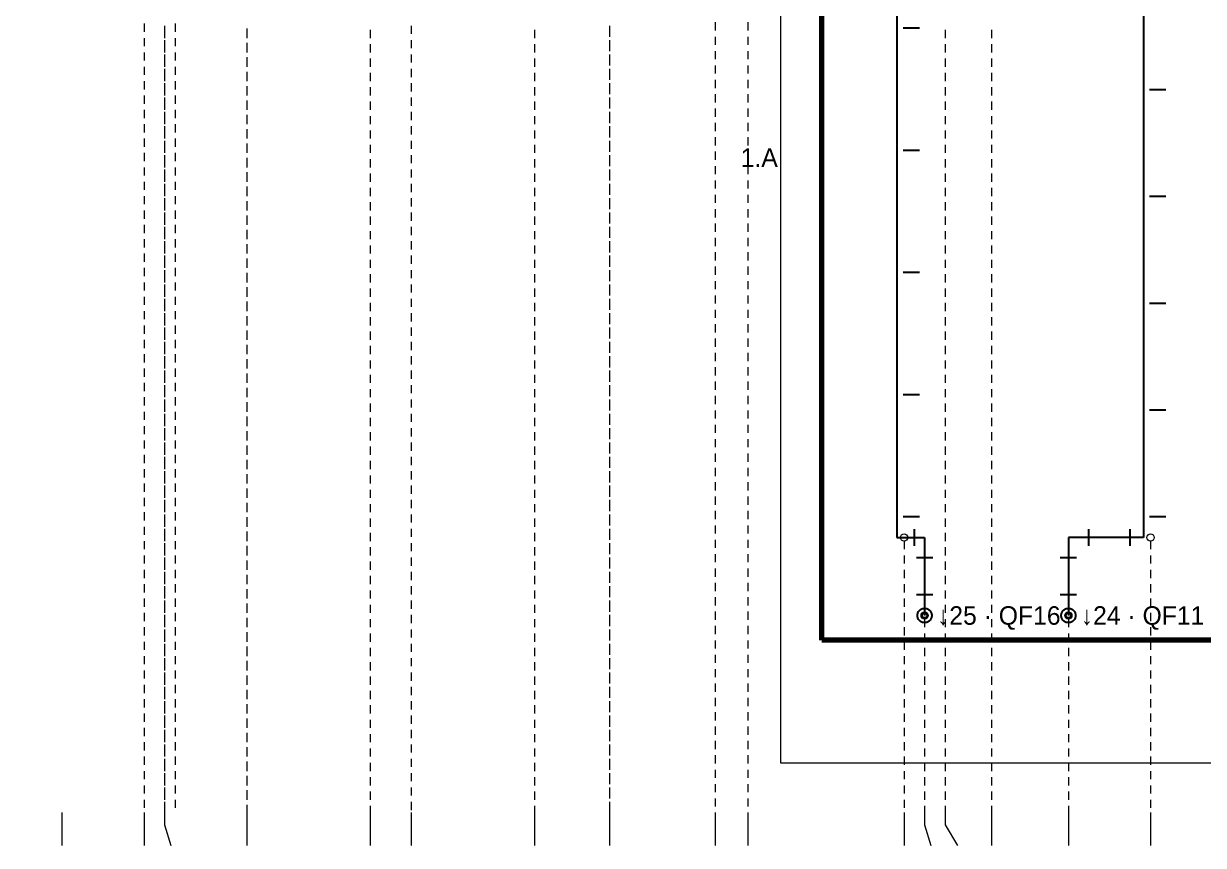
# Paper-space layout '08 Розгортки' of a CAD drawing. Header units: millimetres. Extents: x 0 to 841, y 0 to 594.
# Drawn here: x 91.4 to 206.3, y 127.1 to 207.1 of the extents above; entities that cross this region are included whole.
import ezdxf
from ezdxf.enums import TextEntityAlignment as Align

# ---------------------------------------------------------------- set-up
doc = ezdxf.new("R2010")
doc.units = ezdxf.units.MM
doc.linetypes.add('E_CABLE_DASH', pattern=[225, 150, -75])
for name, color, linetype in [('E-ELEV', 7, 'Continuous'), ('M-FIX', 7, 'Continuous'), ('W-CABLE-DEVICE', 1, 'E_CABLE_DASH'), ('W-CABLE-SOCKET', 1, 'E_CABLE_DASH')]:
    doc.layers.add(name, color=color, linetype=linetype)
doc.styles.add('PLEX_LIGHT', font='IBMPlexSans-Light.ttf')

psp = doc.layouts.new('08 Розгортки')

# ---------------------------------------------------------------- linework, layer by layer
at = {"layer": 'E-ELEV', "lineweight": 13, "true_color": 0xd9d3c8}
for p, q in [((103.15, 207.12), (103.15, 206.32)), ((105.15, 206.92), (105.15, 206.12)), ((106.19, 207.12), (106.19, 206.32)), ((129.15, 206.92), (129.15, 206.12)), ((148.47, 206.92), (148.47, 206.12)), ((158.75, 207.25), (158.75, 206.45)), ((161.95, 207.25), (161.95, 206.45)), ((103.15, 205.72), (103.15, 204.92)), ((105.15, 206.52), (105.15, 205.72)), ((106.19, 205.72), (106.19, 204.92)), ((113.15, 206.64), (113.15, 205.84)), ((113.15, 206.52), (113.15, 205.72)), ((125.15, 206.52), (125.15, 205.72)), ((141.15, 206.52), (141.15, 205.72)), ((141.15, 206.52), (141.15, 205.72)), ((148.47, 206.64), (148.47, 205.84)), ((158.75, 205.85), (158.75, 205.05)), ((161.95, 205.85), (161.95, 205.05)), ((181.15, 206.52), (181.15, 205.72)), ((185.67, 206.52), (185.67, 205.72)), ((105.15, 205.52), (105.15, 204.72)), ((105.15, 205.12), (105.15, 204.32)), ((113.15, 205.24), (113.15, 204.44)), ((113.15, 205.12), (113.15, 204.32)), ((125.15, 205.12), (125.15, 204.32)), ((129.15, 205.52), (129.15, 204.72)), ((141.15, 205.12), (141.15, 204.32)), ((141.15, 205.12), (141.15, 204.32)), ((148.47, 205.52), (148.47, 204.72)), ((148.47, 205.24), (148.47, 204.44)), ((181.15, 205.12), (181.15, 204.32)), ((185.67, 205.12), (185.67, 204.32)), ((103.15, 204.32), (103.15, 203.52)), ((105.15, 204.12), (105.15, 203.32)), ((105.15, 203.72), (105.15, 202.92)), ((106.19, 204.32), (106.19, 203.52)), ((113.15, 203.84), (113.15, 203.04)), ((113.15, 203.72), (113.15, 202.92)), ((125.15, 203.72), (125.15, 202.92)), ((129.15, 204.12), (129.15, 203.32)), ((141.15, 203.72), (141.15, 202.92)), ((141.15, 203.72), (141.15, 202.92)), ((148.47, 204.12), (148.47, 203.32)), ((148.47, 203.84), (148.47, 203.04)), ((158.75, 204.45), (158.75, 203.65)), ((161.95, 204.45), (161.95, 203.65)), ((181.15, 203.72), (181.15, 202.92)), ((185.67, 203.72), (185.67, 202.92)), ((103.15, 202.92), (103.15, 202.12)), ((105.15, 202.72), (105.15, 201.92)), ((105.15, 202.32), (105.15, 201.52)), ((106.19, 202.92), (106.19, 202.12)), ((113.15, 202.44), (113.15, 201.64)), ((113.15, 202.32), (113.15, 201.52)), ((125.15, 202.32), (125.15, 201.52)), ((129.15, 202.72), (129.15, 201.92)), ((141.15, 202.32), (141.15, 201.52)), ((141.15, 202.32), (141.15, 201.52)), ((148.47, 202.72), (148.47, 201.92)), ((148.47, 202.44), (148.47, 201.64)), ((158.75, 203.05), (158.75, 202.25)), ((161.95, 203.05), (161.95, 202.25)), ((181.15, 202.32), (181.15, 201.52)), ((185.67, 202.32), (185.67, 201.52)), ((103.15, 201.52), (103.15, 200.72)), ((105.15, 201.32), (105.15, 200.52)), ((106.19, 201.52), (106.19, 200.72)), ((113.15, 201.04), (113.15, 200.24)), ((129.15, 201.32), (129.15, 200.52)), ((148.47, 201.32), (148.47, 200.52)), ((148.47, 201.04), (148.47, 200.24)), ((158.75, 201.65), (158.75, 200.85)), ((161.95, 201.65), (161.95, 200.85)), ((103.15, 200.12), (103.15, 199.32)), ((105.15, 200.92), (105.15, 200.12)), ((105.15, 199.92), (105.15, 199.12)), ((106.19, 200.12), (106.19, 199.32)), ((113.15, 200.92), (113.15, 200.12)), ((125.15, 200.92), (125.15, 200.12)), ((129.15, 199.92), (129.15, 199.12)), ((141.15, 200.92), (141.15, 200.12)), ((141.15, 200.92), (141.15, 200.12)), ((148.47, 199.92), (148.47, 199.12)), ((158.75, 200.25), (158.75, 199.45)), ((161.95, 200.25), (161.95, 199.45)), ((181.15, 200.92), (181.15, 200.12)), ((185.67, 200.92), (185.67, 200.12)), ((105.15, 199.52), (105.15, 198.72)), ((113.15, 199.64), (113.15, 198.84)), ((113.15, 199.52), (113.15, 198.72)), ((125.15, 199.52), (125.15, 198.72)), ((141.15, 199.52), (141.15, 198.72)), ((141.15, 199.52), (141.15, 198.72)), ((148.47, 199.64), (148.47, 198.84)), ((158.75, 198.85), (158.75, 198.05)), ((161.95, 198.85), (161.95, 198.05)), ((181.15, 199.52), (181.15, 198.72)), ((185.67, 199.52), (185.67, 198.72)), ((103.15, 198.72), (103.15, 197.92)), ((105.15, 198.52), (105.15, 197.72)), ((105.15, 198.12), (105.15, 197.32)), ((106.19, 198.72), (106.19, 197.92)), ((113.15, 198.24), (113.15, 197.44)), ((113.15, 198.12), (113.15, 197.32)), ((125.15, 198.12), (125.15, 197.32)), ((129.15, 198.52), (129.15, 197.72)), ((141.15, 198.12), (141.15, 197.32)), ((141.15, 198.12), (141.15, 197.32)), ((148.47, 198.52), (148.47, 197.72)), ((148.47, 198.24), (148.47, 197.44)), ((181.15, 198.12), (181.15, 197.32)), ((185.67, 198.12), (185.67, 197.32)), ((103.15, 197.32), (103.15, 196.52)), ((105.15, 197.12), (105.15, 196.32)), ((105.15, 196.72), (105.15, 195.92)), ((106.19, 197.32), (106.19, 196.52)), ((113.15, 196.84), (113.15, 196.04)), ((113.15, 196.72), (113.15, 195.92)), ((125.15, 196.72), (125.15, 195.92)), ((129.15, 197.12), (129.15, 196.32)), ((141.15, 196.72), (141.15, 195.92)), ((141.15, 196.72), (141.15, 195.92)), ((148.47, 197.12), (148.47, 196.32)), ((148.47, 196.84), (148.47, 196.04)), ((158.75, 197.45), (158.75, 196.65)), ((161.95, 197.45), (161.95, 196.65)), ((181.15, 196.72), (181.15, 195.92)), ((185.67, 196.72), (185.67, 195.92)), ((103.15, 195.92), (103.15, 195.12)), ((105.15, 195.72), (105.15, 194.92)), ((105.15, 195.32), (105.15, 194.52)), ((106.19, 195.92), (106.19, 195.12)), ((113.15, 195.44), (113.15, 194.64)), ((113.15, 195.32), (113.15, 194.52)), ((125.15, 195.32), (125.15, 194.52)), ((129.15, 195.72), (129.15, 194.92)), ((141.15, 195.32), (141.15, 194.52)), ((141.15, 195.32), (141.15, 194.52)), ((148.47, 195.72), (148.47, 194.92)), ((148.47, 195.44), (148.47, 194.64)), ((158.75, 196.05), (158.75, 195.25)), ((161.95, 196.05), (161.95, 195.25)), ((181.15, 195.32), (181.15, 194.52)), ((185.67, 195.32), (185.67, 194.52)), ((103.15, 194.52), (103.15, 193.72)), ((105.15, 194.32), (105.15, 193.52)), ((106.19, 194.52), (106.19, 193.72)), ((129.15, 194.32), (129.15, 193.52)), ((148.47, 194.32), (148.47, 193.52)), ((158.75, 194.65), (158.75, 193.85)), ((161.95, 194.65), (161.95, 193.85)), ((103.15, 193.12), (103.15, 192.32)), ((105.15, 193.92), (105.15, 193.12)), ((106.19, 193.12), (106.19, 192.32)), ((113.15, 194.04), (113.15, 193.24)), ((113.15, 193.92), (113.15, 193.12)), ((125.15, 193.92), (125.15, 193.12)), ((141.15, 193.92), (141.15, 193.12)), ((141.15, 193.92), (141.15, 193.12)), ((148.47, 194.04), (148.47, 193.24)), ((158.75, 193.25), (158.75, 192.45)), ((161.95, 193.25), (161.95, 192.45)), ((181.15, 193.92), (181.15, 193.12)), ((185.67, 193.92), (185.67, 193.12)), ((105.15, 192.92), (105.15, 192.12)), ((105.15, 192.52), (105.15, 191.72)), ((113.15, 192.64), (113.15, 191.84)), ((113.15, 192.52), (113.15, 191.72)), ((125.15, 192.52), (125.15, 191.72)), ((129.15, 192.92), (129.15, 192.12)), ((141.15, 192.52), (141.15, 191.72)), ((141.15, 192.52), (141.15, 191.72)), ((148.47, 192.92), (148.47, 192.12)), ((148.47, 192.64), (148.47, 191.84)), ((181.15, 192.52), (181.15, 191.72)), ((185.67, 192.52), (185.67, 191.72)), ((103.15, 191.72), (103.15, 190.92)), ((105.15, 191.52), (105.15, 190.72)), ((105.15, 191.12), (105.15, 190.32)), ((106.19, 191.72), (106.19, 190.92)), ((113.15, 191.24), (113.15, 190.44)), ((113.15, 191.12), (113.15, 190.32)), ((125.15, 191.12), (125.15, 190.32)), ((129.15, 191.52), (129.15, 190.72)), ((141.15, 191.12), (141.15, 190.32)), ((141.15, 191.12), (141.15, 190.32)), ((148.47, 191.52), (148.47, 190.72)), ((148.47, 191.24), (148.47, 190.44)), ((158.75, 191.85), (158.75, 191.05)), ((161.95, 191.85), (161.95, 191.05)), ((181.15, 191.12), (181.15, 190.32)), ((185.67, 191.12), (185.67, 190.32)), ((103.15, 190.32), (103.15, 189.52)), ((105.15, 190.12), (105.15, 189.32)), ((105.15, 189.72), (105.15, 188.92)), ((106.19, 190.32), (106.19, 189.52)), ((113.15, 189.84), (113.15, 189.04)), ((113.15, 189.72), (113.15, 188.92)), ((125.15, 189.72), (125.15, 188.92)), ((129.15, 190.12), (129.15, 189.32)), ((141.15, 189.72), (141.15, 188.92)), ((141.15, 189.72), (141.15, 188.92)), ((148.47, 190.12), (148.47, 189.32)), ((148.47, 189.84), (148.47, 189.04)), ((158.75, 190.45), (158.75, 189.65)), ((161.95, 190.45), (161.95, 189.65)), ((181.15, 189.72), (181.15, 188.92)), ((185.67, 189.72), (185.67, 188.92)), ((103.15, 188.92), (103.15, 188.12)), ((105.15, 188.72), (105.15, 187.92)), ((106.19, 188.92), (106.19, 188.12)), ((113.15, 188.44), (113.15, 187.64)), ((129.15, 188.72), (129.15, 187.92)), ((148.47, 188.72), (148.47, 187.92)), ((148.47, 188.44), (148.47, 187.64)), ((158.75, 189.05), (158.75, 188.25)), ((161.95, 189.05), (161.95, 188.25)), ((103.15, 187.52), (103.15, 186.72)), ((105.15, 188.32), (105.15, 187.52)), ((105.15, 187.32), (105.15, 186.52)), ((106.19, 187.52), (106.19, 186.72)), ((113.15, 188.32), (113.15, 187.52)), ((125.15, 188.32), (125.15, 187.52)), ((129.15, 187.32), (129.15, 186.52)), ((141.15, 188.32), (141.15, 187.52)), ((141.15, 188.32), (141.15, 187.52)), ((148.47, 187.32), (148.47, 186.52)), ((158.75, 187.65), (158.75, 186.85)), ((161.95, 187.65), (161.95, 186.85)), ((181.15, 188.32), (181.15, 187.52)), ((185.67, 188.32), (185.67, 187.52)), ((103.15, 186.12), (103.15, 185.32)), ((105.15, 186.92), (105.15, 186.12)), ((106.19, 186.12), (106.19, 185.32)), ((113.15, 187.04), (113.15, 186.24)), ((113.15, 186.92), (113.15, 186.12)), ((125.15, 186.92), (125.15, 186.12)), ((141.15, 186.92), (141.15, 186.12)), ((141.15, 186.92), (141.15, 186.12)), ((148.47, 187.04), (148.47, 186.24)), ((158.75, 186.25), (158.75, 185.45)), ((161.95, 186.25), (161.95, 185.45)), ((181.15, 186.92), (181.15, 186.12)), ((185.67, 186.92), (185.67, 186.12)), ((105.15, 185.92), (105.15, 185.12)), ((105.15, 185.52), (105.15, 184.72)), ((113.15, 185.64), (113.15, 184.84)), ((113.15, 185.52), (113.15, 184.72)), ((125.15, 185.52), (125.15, 184.72)), ((129.15, 185.92), (129.15, 185.12)), ((141.15, 185.52), (141.15, 184.72)), ((141.15, 185.52), (141.15, 184.72)), ((148.47, 185.92), (148.47, 185.12)), ((148.47, 185.64), (148.47, 184.84)), ((181.15, 185.52), (181.15, 184.72)), ((185.67, 185.52), (185.67, 184.72)), ((103.15, 184.72), (103.15, 183.92)), ((105.15, 184.52), (105.15, 183.72)), ((105.15, 184.12), (105.15, 183.32)), ((106.19, 184.72), (106.19, 183.92)), ((113.15, 184.24), (113.15, 183.44)), ((113.15, 184.12), (113.15, 183.32)), ((125.15, 184.12), (125.15, 183.32)), ((129.15, 184.52), (129.15, 183.72)), ((141.15, 184.12), (141.15, 183.32)), ((141.15, 184.12), (141.15, 183.32)), ((148.47, 184.52), (148.47, 183.72)), ((148.47, 184.24), (148.47, 183.44)), ((158.75, 184.85), (158.75, 184.05)), ((161.95, 184.85), (161.95, 184.05)), ((181.15, 184.12), (181.15, 183.32)), ((185.67, 184.12), (185.67, 183.32)), ((103.15, 183.32), (103.15, 182.52)), ((105.15, 183.12), (105.15, 182.32)), ((105.15, 182.72), (105.15, 181.92)), ((106.19, 183.32), (106.19, 182.52)), ((113.15, 182.84), (113.15, 182.04)), ((113.15, 182.72), (113.15, 181.92)), ((125.15, 182.72), (125.15, 181.92)), ((129.15, 183.12), (129.15, 182.32)), ((141.15, 182.72), (141.15, 181.92)), ((141.15, 182.72), (141.15, 181.92)), ((148.47, 183.12), (148.47, 182.32)), ((148.47, 182.84), (148.47, 182.04)), ((158.75, 183.45), (158.75, 182.65)), ((161.95, 183.45), (161.95, 182.65)), ((181.15, 182.72), (181.15, 181.92)), ((185.67, 182.72), (185.67, 181.92)), ((103.15, 181.92), (103.15, 181.12)), ((105.15, 181.72), (105.15, 180.92)), ((106.19, 181.92), (106.19, 181.12)), ((129.15, 181.72), (129.15, 180.92)), ((148.47, 181.72), (148.47, 180.92)), ((158.75, 182.05), (158.75, 181.25)), ((161.95, 182.05), (161.95, 181.25)), ((103.15, 180.52), (103.15, 179.72)), ((105.15, 181.32), (105.15, 180.52)), ((106.19, 180.52), (106.19, 179.72)), ((113.15, 181.44), (113.15, 180.64)), ((113.15, 181.32), (113.15, 180.52)), ((125.15, 181.32), (125.15, 180.52)), ((141.15, 181.32), (141.15, 180.52)), ((141.15, 181.32), (141.15, 180.52)), ((148.47, 181.44), (148.47, 180.64)), ((158.75, 180.65), (158.75, 179.85)), ((161.95, 180.65), (161.95, 179.85)), ((181.15, 181.32), (181.15, 180.52)), ((185.67, 181.32), (185.67, 180.52)), ((105.15, 180.32), (105.15, 179.52)), ((105.15, 179.92), (105.15, 179.12)), ((113.15, 180.04), (113.15, 179.24)), ((113.15, 179.92), (113.15, 179.12)), ((125.15, 179.92), (125.15, 179.12)), ((129.15, 180.32), (129.15, 179.52)), ((141.15, 179.92), (141.15, 179.12)), ((141.15, 179.92), (141.15, 179.12)), ((148.47, 180.32), (148.47, 179.52)), ((148.47, 180.04), (148.47, 179.24)), ((158.75, 179.25), (158.75, 178.45)), ((161.95, 179.25), (161.95, 178.45)), ((181.15, 179.92), (181.15, 179.12)), ((185.67, 179.92), (185.67, 179.12)), ((103.15, 179.12), (103.15, 178.32)), ((105.15, 178.92), (105.15, 178.12)), ((105.15, 178.52), (105.15, 177.72)), ((106.19, 179.12), (106.19, 178.32)), ((113.15, 178.64), (113.15, 177.84)), ((113.15, 178.52), (113.15, 177.72)), ((125.15, 178.52), (125.15, 177.72)), ((129.15, 178.92), (129.15, 178.12)), ((141.15, 178.52), (141.15, 177.72)), ((141.15, 178.52), (141.15, 177.72)), ((148.47, 178.92), (148.47, 178.12)), ((148.47, 178.64), (148.47, 177.84)), ((181.15, 178.52), (181.15, 177.72)), ((185.67, 178.52), (185.67, 177.72)), ((103.15, 177.72), (103.15, 176.92)), ((105.15, 177.52), (105.15, 176.72)), ((105.15, 177.12), (105.15, 176.32)), ((106.19, 177.72), (106.19, 176.92)), ((113.15, 177.24), (113.15, 176.44)), ((113.15, 177.12), (113.15, 176.32)), ((125.15, 177.12), (125.15, 176.32)), ((129.15, 177.52), (129.15, 176.72)), ((141.15, 177.12), (141.15, 176.32)), ((141.15, 177.12), (141.15, 176.32)), ((148.47, 177.52), (148.47, 176.72)), ((148.47, 177.24), (148.47, 176.44)), ((158.75, 177.85), (158.75, 177.05)), ((161.95, 177.85), (161.95, 177.05)), ((181.15, 177.12), (181.15, 176.32)), ((185.67, 177.12), (185.67, 176.32)), ((103.15, 176.32), (103.15, 175.52)), ((105.15, 176.12), (105.15, 175.32)), ((106.19, 176.32), (106.19, 175.52)), ((113.15, 175.84), (113.15, 175.04)), ((129.15, 176.12), (129.15, 175.32)), ((148.47, 176.12), (148.47, 175.32)), ((148.47, 175.84), (148.47, 175.04)), ((158.75, 176.45), (158.75, 175.65)), ((161.95, 176.45), (161.95, 175.65)), ((103.15, 174.92), (103.15, 174.12)), ((105.15, 175.72), (105.15, 174.92)), ((105.15, 174.72), (105.15, 173.92)), ((106.19, 174.92), (106.19, 174.12)), ((113.15, 175.72), (113.15, 174.92)), ((125.15, 175.72), (125.15, 174.92)), ((129.15, 174.72), (129.15, 173.92)), ((141.15, 175.72), (141.15, 174.92)), ((141.15, 175.72), (141.15, 174.92)), ((148.47, 174.72), (148.47, 173.92)), ((158.75, 175.05), (158.75, 174.25)), ((161.95, 175.05), (161.95, 174.25)), ((181.15, 175.72), (181.15, 174.92)), ((185.67, 175.72), (185.67, 174.92)), ((103.15, 173.52), (103.15, 172.72)), ((105.15, 174.32), (105.15, 173.52)), ((106.19, 173.52), (106.19, 172.72)), ((113.15, 174.44), (113.15, 173.64)), ((113.15, 174.32), (113.15, 173.52)), ((125.15, 174.32), (125.15, 173.52)), ((141.15, 174.32), (141.15, 173.52)), ((141.15, 174.32), (141.15, 173.52)), ((148.47, 174.44), (148.47, 173.64)), ((158.75, 173.65), (158.75, 172.85)), ((161.95, 173.65), (161.95, 172.85)), ((181.15, 174.32), (181.15, 173.52)), ((185.67, 174.32), (185.67, 173.52)), ((105.15, 173.32), (105.15, 172.52)), ((105.15, 172.92), (105.15, 172.12)), ((113.15, 173.04), (113.15, 172.24)), ((113.15, 172.92), (113.15, 172.12)), ((125.15, 172.92), (125.15, 172.12)), ((129.15, 173.32), (129.15, 172.52)), ((141.15, 172.92), (141.15, 172.12)), ((141.15, 172.92), (141.15, 172.12)), ((148.47, 173.32), (148.47, 172.52)), ((148.47, 173.04), (148.47, 172.24)), ((181.15, 172.92), (181.15, 172.12)), ((185.67, 172.92), (185.67, 172.12)), ((103.15, 172.12), (103.15, 171.32)), ((105.15, 171.92), (105.15, 171.12)), ((105.15, 171.52), (105.15, 170.72)), ((106.19, 172.12), (106.19, 171.32)), ((113.15, 171.64), (113.15, 170.84)), ((113.15, 171.52), (113.15, 170.72)), ((125.15, 171.52), (125.15, 170.72)), ((129.15, 171.92), (129.15, 171.12)), ((141.15, 171.52), (141.15, 170.72)), ((141.15, 171.52), (141.15, 170.72)), ((148.47, 171.92), (148.47, 171.12)), ((148.47, 171.64), (148.47, 170.84)), ((158.75, 172.25), (158.75, 171.45)), ((161.95, 172.25), (161.95, 171.45)), ((181.15, 171.52), (181.15, 170.72)), ((185.67, 171.52), (185.67, 170.72)), ((103.15, 170.72), (103.15, 169.92)), ((105.15, 170.52), (105.15, 169.72)), ((105.15, 170.12), (105.15, 169.32)), ((106.19, 170.72), (106.19, 169.92)), ((113.15, 170.24), (113.15, 169.44)), ((113.15, 170.12), (113.15, 169.32)), ((125.15, 170.12), (125.15, 169.32)), ((129.15, 170.52), (129.15, 169.72)), ((141.15, 170.12), (141.15, 169.32)), ((141.15, 170.12), (141.15, 169.32)), ((148.47, 170.52), (148.47, 169.72)), ((148.47, 170.24), (148.47, 169.44)), ((158.75, 170.85), (158.75, 170.05)), ((161.95, 170.85), (161.95, 170.05)), ((181.15, 170.12), (181.15, 169.32)), ((185.67, 170.12), (185.67, 169.32)), ((103.15, 169.32), (103.15, 168.52)), ((105.15, 169.12), (105.15, 168.32)), ((106.19, 169.32), (106.19, 168.52)), ((129.15, 169.12), (129.15, 168.32)), ((148.47, 169.12), (148.47, 168.32)), ((158.75, 169.45), (158.75, 168.65)), ((161.95, 169.45), (161.95, 168.65)), ((103.15, 167.92), (103.15, 167.12)), ((105.15, 168.72), (105.15, 167.92)), ((106.19, 167.92), (106.19, 167.12)), ((113.15, 168.84), (113.15, 168.04)), ((113.15, 168.72), (113.15, 167.92)), ((125.15, 168.72), (125.15, 167.92)), ((141.15, 168.72), (141.15, 167.92)), ((141.15, 168.72), (141.15, 167.92)), ((148.47, 168.84), (148.47, 168.04)), ((158.75, 168.05), (158.75, 167.25)), ((161.95, 168.05), (161.95, 167.25)), ((181.15, 168.72), (181.15, 167.92)), ((185.67, 168.72), (185.67, 167.92)), ((105.15, 167.72), (105.15, 166.92)), ((105.15, 167.32), (105.15, 166.52)), ((113.15, 167.44), (113.15, 166.64)), ((113.15, 167.32), (113.15, 166.52)), ((125.15, 167.32), (125.15, 166.52)), ((129.15, 167.72), (129.15, 166.92)), ((141.15, 167.32), (141.15, 166.52)), ((141.15, 167.32), (141.15, 166.52)), ((148.47, 167.72), (148.47, 166.92)), ((148.47, 167.44), (148.47, 166.64)), ((158.75, 166.65), (158.75, 165.85)), ((161.95, 166.65), (161.95, 165.85)), ((181.15, 167.32), (181.15, 166.52)), ((185.67, 167.32), (185.67, 166.52)), ((103.15, 166.52), (103.15, 165.72)), ((105.15, 166.32), (105.15, 165.52)), ((105.15, 165.92), (105.15, 165.12)), ((106.19, 166.52), (106.19, 165.72)), ((113.15, 166.04), (113.15, 165.24)), ((113.15, 165.92), (113.15, 165.12)), ((125.15, 165.92), (125.15, 165.12)), ((129.15, 166.32), (129.15, 165.52)), ((141.15, 165.92), (141.15, 165.12)), ((141.15, 165.92), (141.15, 165.12)), ((148.47, 166.32), (148.47, 165.52)), ((148.47, 166.04), (148.47, 165.24)), ((181.15, 165.92), (181.15, 165.12)), ((185.67, 165.92), (185.67, 165.12)), ((103.15, 165.12), (103.15, 164.32)), ((105.15, 164.92), (105.15, 164.12)), ((105.15, 164.52), (105.15, 163.72)), ((106.19, 165.12), (106.19, 164.32)), ((113.15, 164.64), (113.15, 163.84)), ((113.15, 164.52), (113.15, 163.72)), ((125.15, 164.52), (125.15, 163.72)), ((129.15, 164.92), (129.15, 164.12)), ((141.15, 164.52), (141.15, 163.72)), ((141.15, 164.52), (141.15, 163.72)), ((148.47, 164.92), (148.47, 164.12)), ((148.47, 164.64), (148.47, 163.84)), ((158.75, 165.25), (158.75, 164.45)), ((161.95, 165.25), (161.95, 164.45)), ((181.15, 164.52), (181.15, 163.72)), ((185.67, 164.52), (185.67, 163.72)), ((103.15, 163.72), (103.15, 162.92)), ((105.15, 163.52), (105.15, 162.72)), ((106.19, 163.72), (106.19, 162.92)), ((113.15, 163.24), (113.15, 162.44)), ((129.15, 163.52), (129.15, 162.72)), ((148.47, 163.52), (148.47, 162.72)), ((148.47, 163.24), (148.47, 162.44)), ((158.75, 163.85), (158.75, 163.05)), ((161.95, 163.85), (161.95, 163.05)), ((103.15, 162.32), (103.15, 161.52)), ((105.15, 163.12), (105.15, 162.32)), ((105.15, 162.12), (105.15, 161.32)), ((106.19, 162.32), (106.19, 161.52)), ((113.15, 163.12), (113.15, 162.32)), ((125.15, 163.12), (125.15, 162.32)), ((129.15, 162.12), (129.15, 161.32)), ((141.15, 163.12), (141.15, 162.32)), ((141.15, 163.12), (141.15, 162.32)), ((148.47, 162.12), (148.47, 161.32)), ((158.75, 162.45), (158.75, 161.65)), ((161.95, 162.45), (161.95, 161.65)), ((181.15, 163.12), (181.15, 162.32)), ((185.67, 163.12), (185.67, 162.32)), ((103.15, 160.92), (103.15, 160.12)), ((105.15, 161.72), (105.15, 160.92)), ((106.19, 160.92), (106.19, 160.12)), ((113.15, 161.84), (113.15, 161.04)), ((113.15, 161.72), (113.15, 160.92)), ((125.15, 161.72), (125.15, 160.92)), ((141.15, 161.72), (141.15, 160.92)), ((141.15, 161.72), (141.15, 160.92)), ((148.47, 161.84), (148.47, 161.04)), ((158.75, 161.05), (158.75, 160.25)), ((161.95, 161.05), (161.95, 160.25)), ((181.15, 161.72), (181.15, 160.92)), ((185.67, 161.72), (185.67, 160.92)), ((105.15, 160.72), (105.15, 159.92)), ((105.15, 160.32), (105.15, 159.52)), ((113.15, 160.44), (113.15, 159.64)), ((113.15, 160.32), (113.15, 159.52)), ((125.15, 160.32), (125.15, 159.52)), ((129.15, 160.72), (129.15, 159.92)), ((141.15, 160.32), (141.15, 159.52)), ((141.15, 160.32), (141.15, 159.52)), ((148.47, 160.72), (148.47, 159.92)), ((148.47, 160.44), (148.47, 159.64)), ((181.15, 160.32), (181.15, 159.52)), ((185.67, 160.32), (185.67, 159.52)), ((103.15, 159.52), (103.15, 158.72)), ((105.15, 159.32), (105.15, 158.52)), ((105.15, 158.92), (105.15, 158.12)), ((106.19, 159.52), (106.19, 158.72)), ((113.15, 159.04), (113.15, 158.24)), ((113.15, 158.92), (113.15, 158.12)), ((125.15, 158.92), (125.15, 158.12)), ((129.15, 159.32), (129.15, 158.52)), ((141.15, 158.92), (141.15, 158.12)), ((141.15, 158.92), (141.15, 158.12)), ((148.47, 159.32), (148.47, 158.52)), ((148.47, 159.04), (148.47, 158.24)), ((158.75, 159.65), (158.75, 158.85)), ((161.95, 159.65), (161.95, 158.85)), ((181.15, 158.92), (181.15, 158.12)), ((185.67, 158.92), (185.67, 158.12)), ((103.15, 158.12), (103.15, 157.32)), ((105.15, 157.92), (105.15, 157.12)), ((105.15, 157.52), (105.15, 156.72)), ((106.19, 158.12), (106.19, 157.32)), ((113.15, 157.64), (113.15, 156.84)), ((113.15, 157.52), (113.15, 156.72)), ((125.15, 157.52), (125.15, 156.72)), ((129.15, 157.92), (129.15, 157.12)), ((141.15, 157.52), (141.15, 156.72)), ((141.15, 157.52), (141.15, 156.72)), ((148.47, 157.92), (148.47, 157.12)), ((148.47, 157.64), (148.47, 156.84)), ((158.75, 158.25), (158.75, 157.45)), ((161.95, 158.25), (161.95, 157.45)), ((181.15, 157.52), (181.15, 156.72)), ((185.67, 157.52), (185.67, 156.72)), ((103.15, 156.72), (103.15, 155.92)), ((105.15, 156.52), (105.15, 155.72)), ((106.19, 156.72), (106.19, 155.92)), ((113.15, 156.24), (113.15, 155.44)), ((129.15, 156.52), (129.15, 155.72)), ((148.47, 156.52), (148.47, 155.72)), ((148.47, 156.24), (148.47, 155.44)), ((158.75, 156.85), (158.75, 156.05)), ((161.95, 156.85), (161.95, 156.05)), ((177.15, 156.72), (177.15, 155.92)), ((201.15, 156.72), (201.15, 155.92)), ((103.15, 155.32), (103.15, 154.52)), ((105.15, 156.12), (105.15, 155.32)), ((105.15, 155.12), (105.15, 154.32)), ((106.19, 155.32), (106.19, 154.52)), ((113.15, 156.12), (113.15, 155.32)), ((125.15, 156.12), (125.15, 155.32)), ((129.15, 155.12), (129.15, 154.32)), ((141.15, 156.12), (141.15, 155.32)), ((141.15, 156.12), (141.15, 155.32)), ((148.47, 155.12), (148.47, 154.32)), ((158.75, 155.45), (158.75, 154.65)), ((161.95, 155.45), (161.95, 154.65)), ((177.15, 155.32), (177.15, 154.52)), ((181.15, 156.12), (181.15, 155.32)), ((185.67, 156.12), (185.67, 155.32)), ((201.15, 155.32), (201.15, 154.52)), ((105.15, 154.72), (105.15, 153.92)), ((113.15, 154.84), (113.15, 154.04)), ((113.15, 154.72), (113.15, 153.92)), ((125.15, 154.72), (125.15, 153.92)), ((141.15, 154.72), (141.15, 153.92)), ((141.15, 154.72), (141.15, 153.92)), ((148.47, 154.84), (148.47, 154.04)), ((158.75, 154.05), (158.75, 153.25)), ((161.95, 154.05), (161.95, 153.25)), ((181.15, 154.72), (181.15, 153.92)), ((185.67, 154.72), (185.67, 153.92)), ((103.15, 153.92), (103.15, 153.12)), ((105.15, 153.72), (105.15, 152.92)), ((105.15, 153.32), (105.15, 152.52)), ((106.19, 153.92), (106.19, 153.12)), ((113.15, 153.44), (113.15, 152.64)), ((113.15, 153.32), (113.15, 152.52)), ((125.15, 153.32), (125.15, 152.52)), ((129.15, 153.72), (129.15, 152.92)), ((141.15, 153.32), (141.15, 152.52)), ((141.15, 153.32), (141.15, 152.52)), ((148.47, 153.72), (148.47, 152.92)), ((148.47, 153.44), (148.47, 152.64)), ((177.15, 153.92), (177.15, 153.12)), ((181.15, 153.32), (181.15, 152.52)), ((185.67, 153.32), (185.67, 152.52)), ((201.15, 153.92), (201.15, 153.12)), ((103.15, 152.52), (103.15, 151.72)), ((105.15, 152.32), (105.15, 151.52)), ((105.15, 151.92), (105.15, 151.12)), ((106.19, 152.52), (106.19, 151.72)), ((113.15, 152.04), (113.15, 151.24)), ((113.15, 151.92), (113.15, 151.12)), ((125.15, 151.92), (125.15, 151.12)), ((129.15, 152.32), (129.15, 151.52)), ((141.15, 151.92), (141.15, 151.12)), ((141.15, 151.92), (141.15, 151.12)), ((148.47, 152.32), (148.47, 151.52)), ((148.47, 152.04), (148.47, 151.24)), ((158.75, 152.65), (158.75, 151.85)), ((161.95, 152.65), (161.95, 151.85)), ((177.15, 152.52), (177.15, 151.72)), ((181.15, 151.92), (181.15, 151.12)), ((185.67, 151.92), (185.67, 151.12)), ((201.15, 152.52), (201.15, 151.72)), ((103.15, 151.12), (103.15, 150.32)), ((105.15, 150.92), (105.15, 150.12)), ((105.15, 150.52), (105.15, 149.72)), ((106.19, 151.12), (106.19, 150.32)), ((113.15, 150.64), (113.15, 149.84)), ((113.15, 150.52), (113.15, 149.72)), ((125.15, 150.52), (125.15, 149.72)), ((129.15, 150.92), (129.15, 150.12)), ((141.15, 150.52), (141.15, 149.72)), ((141.15, 150.52), (141.15, 149.72)), ((148.47, 150.92), (148.47, 150.12)), ((148.47, 150.64), (148.47, 149.84)), ((158.75, 151.25), (158.75, 150.45)), ((161.95, 151.25), (161.95, 150.45)), ((177.15, 151.12), (177.15, 150.32)), ((181.15, 150.52), (181.15, 149.72)), ((185.67, 150.52), (185.67, 149.72)), ((201.15, 151.12), (201.15, 150.32)), ((103.15, 149.72), (103.15, 148.92)), ((105.15, 149.52), (105.15, 148.72)), ((106.19, 149.72), (106.19, 148.92)), ((129.15, 149.52), (129.15, 148.72)), ((148.47, 149.52), (148.47, 148.72)), ((158.75, 149.85), (158.75, 149.05)), ((161.95, 149.85), (161.95, 149.05)), ((177.15, 149.72), (177.15, 148.92)), ((201.15, 149.72), (201.15, 148.92)), ((103.15, 148.32), (103.15, 147.52)), ((105.15, 149.12), (105.15, 148.32)), ((106.19, 148.32), (106.19, 147.52)), ((113.15, 149.24), (113.15, 148.44)), ((113.15, 149.12), (113.15, 148.32)), ((125.15, 149.12), (125.15, 148.32)), ((141.15, 149.12), (141.15, 148.32)), ((141.15, 149.12), (141.15, 148.32)), ((148.47, 149.24), (148.47, 148.44)), ((158.75, 148.45), (158.75, 147.65)), ((161.95, 148.45), (161.95, 147.65)), ((177.15, 148.32), (177.15, 147.52)), ((179.15, 149.12), (179.15, 148.32)), ((181.15, 149.12), (181.15, 148.32)), ((185.67, 149.12), (185.67, 148.32)), ((193.15, 149.12), (193.15, 148.32)), ((201.15, 148.32), (201.15, 147.52)), ((105.15, 148.12), (105.15, 147.32)), ((105.15, 147.72), (105.15, 146.92)), ((113.15, 147.84), (113.15, 147.04)), ((113.15, 147.72), (113.15, 146.92)), ((125.15, 147.72), (125.15, 146.92)), ((129.15, 148.12), (129.15, 147.32)), ((141.15, 147.72), (141.15, 146.92)), ((141.15, 147.72), (141.15, 146.92)), ((148.47, 148.12), (148.47, 147.32)), ((148.47, 147.84), (148.47, 147.04)), ((179.15, 147.72), (179.15, 146.92)), ((181.15, 147.72), (181.15, 146.92)), ((185.67, 147.72), (185.67, 146.92)), ((193.15, 147.72), (193.15, 146.92)), ((103.15, 146.92), (103.15, 146.12)), ((105.15, 146.72), (105.15, 145.92)), ((105.15, 146.32), (105.15, 145.52)), ((106.19, 146.92), (106.19, 146.12)), ((113.15, 146.44), (113.15, 145.64)), ((113.15, 146.32), (113.15, 145.52)), ((125.15, 146.32), (125.15, 145.52)), ((129.15, 146.72), (129.15, 145.92)), ((141.15, 146.32), (141.15, 145.52)), ((141.15, 146.32), (141.15, 145.52)), ((148.47, 146.72), (148.47, 145.92)), ((148.47, 146.44), (148.47, 145.64)), ((158.75, 147.05), (158.75, 146.25)), ((161.95, 147.05), (161.95, 146.25)), ((177.15, 146.92), (177.15, 146.12)), ((179.15, 146.32), (179.15, 145.52)), ((181.15, 146.32), (181.15, 145.52)), ((185.67, 146.32), (185.67, 145.52)), ((193.15, 146.32), (193.15, 145.52)), ((201.15, 146.92), (201.15, 146.12)), ((103.15, 145.52), (103.15, 144.72)), ((105.15, 145.32), (105.15, 144.52)), ((105.15, 144.92), (105.15, 144.12)), ((106.19, 145.52), (106.19, 144.72)), ((113.15, 145.04), (113.15, 144.24)), ((113.15, 144.92), (113.15, 144.12)), ((125.15, 144.92), (125.15, 144.12)), ((129.15, 145.32), (129.15, 144.52)), ((141.15, 144.92), (141.15, 144.12)), ((141.15, 144.92), (141.15, 144.12)), ((148.47, 145.32), (148.47, 144.52)), ((148.47, 145.04), (148.47, 144.24)), ((158.75, 145.65), (158.75, 144.85)), ((161.95, 145.65), (161.95, 144.85)), ((177.15, 145.52), (177.15, 144.72)), ((179.15, 144.92), (179.15, 144.12)), ((181.15, 144.92), (181.15, 144.12)), ((185.67, 144.92), (185.67, 144.12)), ((193.15, 144.92), (193.15, 144.12)), ((201.15, 145.52), (201.15, 144.72)), ((103.15, 144.12), (103.15, 143.32)), ((105.15, 143.92), (105.15, 143.12)), ((106.19, 144.12), (106.19, 143.32)), ((113.15, 143.64), (113.15, 142.84)), ((129.15, 143.92), (129.15, 143.12)), ((148.47, 143.92), (148.47, 143.12)), ((148.47, 143.64), (148.47, 142.84)), ((158.75, 144.25), (158.75, 143.45)), ((161.95, 144.25), (161.95, 143.45)), ((177.15, 144.12), (177.15, 143.32)), ((201.15, 144.12), (201.15, 143.32)), ((103.15, 142.72), (103.15, 141.92)), ((105.15, 143.52), (105.15, 142.72)), ((105.15, 142.52), (105.15, 141.72)), ((106.19, 142.72), (106.19, 141.92)), ((113.15, 143.52), (113.15, 142.72)), ((125.15, 143.52), (125.15, 142.72)), ((129.15, 142.52), (129.15, 141.72)), ((141.15, 143.52), (141.15, 142.72)), ((141.15, 143.52), (141.15, 142.72)), ((148.47, 142.52), (148.47, 141.72)), ((158.75, 142.85), (158.75, 142.05)), ((161.95, 142.85), (161.95, 142.05)), ((177.15, 142.72), (177.15, 141.92)), ((179.15, 143.52), (179.15, 142.72)), ((181.15, 143.52), (181.15, 142.72)), ((185.67, 143.52), (185.67, 142.72)), ((193.15, 143.52), (193.15, 142.72)), ((201.15, 142.72), (201.15, 141.92)), ((103.15, 141.32), (103.15, 140.52)), ((105.15, 142.12), (105.15, 141.32)), ((106.19, 141.32), (106.19, 140.52)), ((113.15, 142.24), (113.15, 141.44)), ((113.15, 142.12), (113.15, 141.32)), ((125.15, 142.12), (125.15, 141.32)), ((141.15, 142.12), (141.15, 141.32)), ((141.15, 142.12), (141.15, 141.32)), ((148.47, 142.24), (148.47, 141.44)), ((158.75, 141.45), (158.75, 140.65)), ((161.95, 141.45), (161.95, 140.65)), ((177.15, 141.32), (177.15, 140.52)), ((179.15, 142.12), (179.15, 141.32)), ((181.15, 142.12), (181.15, 141.32)), ((185.67, 142.12), (185.67, 141.32)), ((193.15, 142.12), (193.15, 141.32)), ((201.15, 141.32), (201.15, 140.52)), ((105.15, 141.12), (105.15, 140.32)), ((105.15, 140.72), (105.15, 139.92)), ((113.15, 140.84), (113.15, 140.04)), ((113.15, 140.72), (113.15, 139.92)), ((125.15, 140.72), (125.15, 139.92)), ((129.15, 141.12), (129.15, 140.32)), ((141.15, 140.72), (141.15, 139.92)), ((141.15, 140.72), (141.15, 139.92)), ((148.47, 141.12), (148.47, 140.32)), ((148.47, 140.84), (148.47, 140.04)), ((179.15, 140.72), (179.15, 139.92)), ((181.15, 140.72), (181.15, 139.92)), ((185.67, 140.72), (185.67, 139.92)), ((193.15, 140.72), (193.15, 139.92)), ((103.15, 139.92), (103.15, 139.12)), ((105.15, 139.72), (105.15, 138.92)), ((105.15, 139.32), (105.15, 138.52)), ((106.19, 139.92), (106.19, 139.12)), ((113.15, 139.44), (113.15, 138.64)), ((113.15, 139.32), (113.15, 138.52)), ((125.15, 139.32), (125.15, 138.52)), ((129.15, 139.72), (129.15, 138.92)), ((141.15, 139.32), (141.15, 138.52)), ((141.15, 139.32), (141.15, 138.52)), ((148.47, 139.72), (148.47, 138.92)), ((148.47, 139.44), (148.47, 138.64)), ((158.75, 140.05), (158.75, 139.25)), ((161.95, 140.05), (161.95, 139.25)), ((177.15, 139.92), (177.15, 139.12)), ((179.15, 139.32), (179.15, 138.52)), ((181.15, 139.32), (181.15, 138.52)), ((185.67, 139.32), (185.67, 138.52)), ((193.15, 139.32), (193.15, 138.52)), ((201.15, 139.92), (201.15, 139.12)), ((103.15, 138.52), (103.15, 137.72)), ((105.15, 138.32), (105.15, 137.52)), ((105.15, 137.92), (105.15, 137.12)), ((106.19, 138.52), (106.19, 137.72)), ((113.15, 138.04), (113.15, 137.24)), ((113.15, 137.92), (113.15, 137.12)), ((125.15, 137.92), (125.15, 137.12)), ((129.15, 138.32), (129.15, 137.52)), ((141.15, 137.92), (141.15, 137.12)), ((141.15, 137.92), (141.15, 137.12)), ((148.47, 138.32), (148.47, 137.52)), ((148.47, 138.04), (148.47, 137.24)), ((158.75, 138.65), (158.75, 137.85)), ((161.95, 138.65), (161.95, 137.85)), ((177.15, 138.52), (177.15, 137.72)), ((179.15, 137.92), (179.15, 137.12)), ((181.15, 137.92), (181.15, 137.12)), ((185.67, 137.92), (185.67, 137.12)), ((193.15, 137.92), (193.15, 137.12)), ((201.15, 138.52), (201.15, 137.72)), ((103.15, 137.12), (103.15, 136.32)), ((105.15, 136.92), (105.15, 136.12)), ((106.19, 137.12), (106.19, 136.32)), ((129.15, 136.92), (129.15, 136.12)), ((148.47, 136.92), (148.47, 136.12)), ((158.75, 137.25), (158.75, 136.45)), ((161.95, 137.25), (161.95, 136.45)), ((177.15, 137.12), (177.15, 136.32)), ((201.15, 137.12), (201.15, 136.32)), ((103.15, 135.72), (103.15, 134.92)), ((105.15, 136.52), (105.15, 135.72)), ((106.19, 135.72), (106.19, 134.92)), ((113.15, 136.64), (113.15, 135.84)), ((113.15, 136.52), (113.15, 135.72)), ((125.15, 136.52), (125.15, 135.72)), ((141.15, 136.52), (141.15, 135.72)), ((141.15, 136.52), (141.15, 135.72)), ((148.47, 136.64), (148.47, 135.84)), ((158.75, 135.85), (158.75, 135.05)), ((161.95, 135.85), (161.95, 135.05)), ((177.15, 135.72), (177.15, 134.92)), ((179.15, 136.52), (179.15, 135.72)), ((181.15, 136.52), (181.15, 135.72)), ((185.67, 136.52), (185.67, 135.72)), ((193.15, 136.52), (193.15, 135.72)), ((201.15, 135.72), (201.15, 134.92)), ((105.15, 135.52), (105.15, 134.72)), ((105.15, 135.12), (105.15, 134.32)), ((113.15, 135.24), (113.15, 134.44)), ((113.15, 135.12), (113.15, 134.32)), ((125.15, 135.12), (125.15, 134.32)), ((129.15, 135.52), (129.15, 134.72)), ((141.15, 135.12), (141.15, 134.32)), ((141.15, 135.12), (141.15, 134.32)), ((148.47, 135.52), (148.47, 134.72)), ((148.47, 135.24), (148.47, 134.44)), ((158.75, 134.45), (158.75, 133.65)), ((161.95, 134.45), (161.95, 133.65)), ((179.15, 135.12), (179.15, 134.32)), ((181.15, 135.12), (181.15, 134.32)), ((185.67, 135.12), (185.67, 134.32)), ((193.15, 135.12), (193.15, 134.32)), ((103.15, 134.32), (103.15, 133.52)), ((105.15, 134.12), (105.15, 133.32)), ((105.15, 133.72), (105.15, 132.92)), ((106.19, 134.32), (106.19, 133.52)), ((113.15, 133.84), (113.15, 133.04)), ((113.15, 133.72), (113.15, 132.92)), ((125.15, 133.72), (125.15, 132.92)), ((129.15, 134.12), (129.15, 133.32)), ((141.15, 133.72), (141.15, 132.92)), ((141.15, 133.72), (141.15, 132.92)), ((148.47, 134.12), (148.47, 133.32)), ((148.47, 133.84), (148.47, 133.04)), ((177.15, 134.32), (177.15, 133.52)), ((179.15, 133.72), (179.15, 132.92)), ((181.15, 133.72), (181.15, 132.92)), ((185.67, 133.72), (185.67, 132.92)), ((193.15, 133.72), (193.15, 132.92)), ((201.15, 134.32), (201.15, 133.52)), ((103.15, 132.92), (103.15, 132.12)), ((105.15, 132.72), (105.15, 131.92)), ((105.15, 132.32), (105.15, 131.52)), ((106.19, 132.92), (106.19, 132.12)), ((113.15, 132.44), (113.15, 131.64)), ((113.15, 132.32), (113.15, 131.52)), ((125.15, 132.32), (125.15, 131.52)), ((129.15, 132.72), (129.15, 131.92)), ((141.15, 132.32), (141.15, 131.52)), ((141.15, 132.32), (141.15, 131.52)), ((148.47, 132.72), (148.47, 131.92)), ((148.47, 132.44), (148.47, 131.64)), ((158.75, 133.05), (158.75, 132.25)), ((161.95, 133.05), (161.95, 132.25)), ((177.15, 132.92), (177.15, 132.12)), ((179.15, 132.32), (179.15, 131.52)), ((181.15, 132.32), (181.15, 131.52)), ((185.67, 132.32), (185.67, 131.52)), ((193.15, 132.32), (193.15, 131.52)), ((201.15, 132.92), (201.15, 132.12)), ((103.15, 131.52), (103.15, 130.72)), ((105.15, 131.32), (105.15, 130.52)), ((106.19, 131.52), (106.19, 130.72)), ((113.15, 131.04), (113.15, 130.27)), ((129.15, 131.32), (129.15, 130.52)), ((148.47, 131.32), (148.47, 130.52)), ((148.47, 131.04), (148.47, 130.27)), ((158.75, 131.65), (158.75, 130.85)), ((161.95, 131.65), (161.95, 130.85)), ((177.15, 131.52), (177.15, 130.72)), ((201.15, 131.52), (201.15, 130.72)), ((105.15, 130.92), (105.15, 130.27)), ((113.15, 130.92), (113.15, 130.27)), ((125.15, 130.92), (125.15, 130.27)), ((141.15, 130.92), (141.15, 130.27)), ((141.15, 130.92), (141.15, 130.27)), ((179.15, 130.92), (179.15, 130.27)), ((181.15, 130.92), (181.15, 130.27)), ((185.67, 130.92), (185.67, 130.27)), ((193.15, 130.92), (193.15, 130.27))]:
    psp.add_line(p, q, dxfattribs=at)
at = {"layer": 'E-ELEV', "lineweight": 13, "true_color": 0x29251f}
for p, q in [((95.15, 130.27), (95.15, 129.07)), ((103.15, 130.27), (103.15, 129.07)), ((105.15, 130.27), (105.15, 129.07)), ((113.15, 130.27), (113.15, 129.07)), ((125.15, 130.27), (125.15, 129.07)), ((129.15, 130.27), (129.15, 129.07)), ((141.15, 130.27), (141.15, 129.07)), ((148.47, 130.27), (148.47, 129.07)), ((158.75, 130.27), (158.75, 129.07)), ((161.95, 130.27), (161.95, 129.07)), ((177.15, 130.27), (177.15, 129.07)), ((179.15, 130.27), (179.15, 129.07)), ((181.15, 130.27), (181.15, 129.07)), ((185.67, 130.27), (185.67, 129.07)), ((193.15, 130.27), (193.15, 129.07)), ((201.15, 130.27), (201.15, 129.07)), ((95.15, 129.07), (95.15, 127.07)), ((103.15, 129.07), (103.15, 127.07)), ((105.15, 129.07), (105.75, 127.07)), ((113.15, 129.07), (113.15, 127.07)), ((125.15, 129.07), (125.15, 127.07)), ((129.15, 129.07), (129.15, 127.07)), ((141.15, 129.07), (141.15, 127.07)), ((148.47, 129.07), (148.47, 127.07)), ((158.75, 129.07), (158.75, 127.07)), ((161.95, 129.07), (161.95, 127.07)), ((177.15, 129.07), (177.15, 127.07)), ((179.15, 129.07), (179.75, 127.07)), ((181.15, 129.07), (182.35, 127.07)), ((185.67, 129.07), (185.67, 127.07)), ((193.15, 129.07), (193.15, 127.07)), ((201.15, 129.07), (201.15, 127.07))]:
    psp.add_line(p, q, dxfattribs=at)
at = {"layer": 'E-ELEV', "lineweight": 13, "true_color": 0xd9d3c8}
psp.add_lwpolyline([(165.15, 135.07), (165.15, 241.07), (83.15, 241.07), (83.15, 308.31), (171.27, 308.31), (171.27, 294.31), (396.95, 294.31), (396.95, 135.07), (165.15, 135.07)], close=True, dxfattribs=at)
at = {"layer": 'E-ELEV', "lineweight": 70, "true_color": 0x29251f}
psp.add_lwpolyline([(169.15, 147.07), (169.15, 241.07), (193.15, 241.07), (193.15, 245.07), (95.15, 245.07), (95.15, 303.51), (166.47, 303.51), (166.47, 289.51), (384.95, 289.51), (384.95, 147.07)], close=True, dxfattribs=at)
at = {"layer": 'E-ELEV', "lineweight": 13, "true_color": 0x9a9288}
for centre in [(177.15, 157.07), (201.15, 157.07), (179.15, 149.47), (193.15, 149.47)]:
    psp.add_circle(centre, 0.35, dxfattribs=at)
at = {"layer": 'M-FIX', "lineweight": 25, "true_color": 0x29251f}
for p, q in [((178.65, 206.67), (177.05, 206.67)), ((202.65, 200.67), (201.05, 200.67)), ((178.65, 194.77), (177.05, 194.77)), ((202.65, 190.27), (201.05, 190.27)), ((178.65, 182.87), (177.05, 182.87)), ((202.65, 179.87), (201.05, 179.87)), ((178.65, 170.97), (177.05, 170.97)), ((202.65, 169.47), (201.05, 169.47)), ((178.65, 159.07), (177.05, 159.07)), ((202.65, 159.07), (201.05, 159.07)), ((178.15, 156.27), (178.15, 157.87)), ((195.15, 156.27), (195.15, 157.87)), ((199.15, 156.27), (199.15, 157.87)), ((179.95, 155.07), (178.35, 155.07)), ((193.95, 155.07), (192.35, 155.07)), ((179.95, 151.47), (178.35, 151.47)), ((193.95, 151.47), (192.35, 151.47))]:
    psp.add_line(p, q, dxfattribs=at)
at = {"layer": 'W-CABLE-DEVICE', "lineweight": 25, "true_color": 0xa8344f}
psp.add_lwpolyline([(106.98, 248.07), (106.98, 257.37), (200.45, 257.37), (200.45, 157.07), (193.15, 157.07), (193.15, 149.47)], dxfattribs=at)
for radius in [0.7, 0.233]:
    psp.add_circle((193.15, 149.47), radius, dxfattribs=at)
at = {"layer": 'W-CABLE-SOCKET', "lineweight": 25, "true_color": 0x4e79a7}
psp.add_lwpolyline([(110.48, 248.07), (110.48, 253.87), (176.45, 253.87), (176.45, 157.07), (179.15, 157.07), (179.15, 149.47)], dxfattribs=at)
for radius in [0.7, 0.233]:
    psp.add_circle((179.15, 149.47), radius, dxfattribs=at)

# ---------------------------------------------------------------- texts
at = {"layer": 'E-ELEV', "true_color": 0x9a9288, "style": 'PLEX_LIGHT'}
psp.add_text('1.A', height=1.8, dxfattribs=at).set_placement((163.05, 194.07), align=Align.MIDDLE_CENTER)
at = {"layer": 'W-CABLE-DEVICE', "true_color": 0x29251f, "style": 'PLEX_LIGHT'}
psp.add_text('↓24 · QF11', height=1.8, dxfattribs=at).set_placement((194.35, 149.47), align=Align.MIDDLE_LEFT)
at = {"layer": 'W-CABLE-SOCKET', "true_color": 0x29251f, "style": 'PLEX_LIGHT'}
psp.add_text('↓25 · QF16', height=1.8, dxfattribs=at).set_placement((180.35, 149.47), align=Align.MIDDLE_LEFT)

doc.saveas('drawing.dxf')
